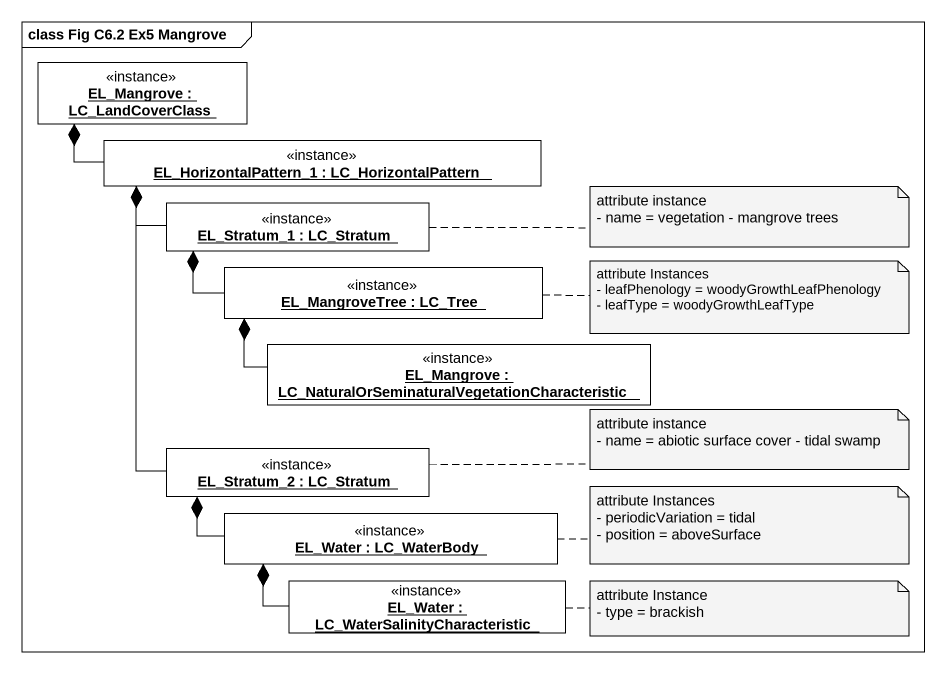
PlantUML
@startuml
mainframe class Fig C6.2 Ex5 Mangrove
hide circle
hide empty members
object "EL_Mangrove : LC_LandCoverClass" as EL_Mangrove <<instance>> #FFFFFF
object "EL_HorizontalPattern_1 : LC_HorizontalPattern" as EL_HorizontalPattern_1 <<instance>> #FFFFFF
object "EL_Stratum_1 : LC_Stratum" as EL_Stratum_1 <<instance>> #FFFFFF
object "EL_MangroveTree : LC_Tree" as EL_MangroveTree <<instance>> #FFFFFF
object "EL_Mangrove : LC_NaturalOrSeminaturalVegetationCharacteristic" as EL_Mangrove_2 <<instance>> #FFFFFF
object "EL_Stratum_2 : LC_Stratum" as EL_Stratum_2 <<instance>> #FFFFFF
object "EL_Water : LC_WaterBody" as EL_Water <<instance>> #FFFFFF
object "EL_Water : LC_WaterSalinityCharacteristic" as EL_Water_2 <<instance>> #FFFFFF
EL_HorizontalPattern_1 -left-* EL_Mangrove
EL_Stratum_1 -up-* EL_HorizontalPattern_1
EL_MangroveTree -up-* EL_Stratum_1
EL_Mangrove_2 -up-* EL_MangroveTree
EL_Stratum_2 -up-* EL_HorizontalPattern_1
EL_Water -up-* EL_Stratum_2
EL_Water_2 -up-* EL_Water
note right of EL_Stratum_1
  attribute instance
  - name = vegetation - mangrove trees
end note
note right of EL_MangroveTree
  attribute Instances
  - leafPhenology = woodyGrowthLeafPhenology
  - leafType = woodyGrowthLeafType
end note
note right of EL_Stratum_2
  attribute instance
  - name = abiotic surface cover - tidal swamp
end note
note right of EL_Water
  attribute Instances
  - periodicVariation = tidal
  - position = aboveSurface
end note
note right of EL_Water_2
  attribute Instance
  - type = brackish
end note
@enduml
